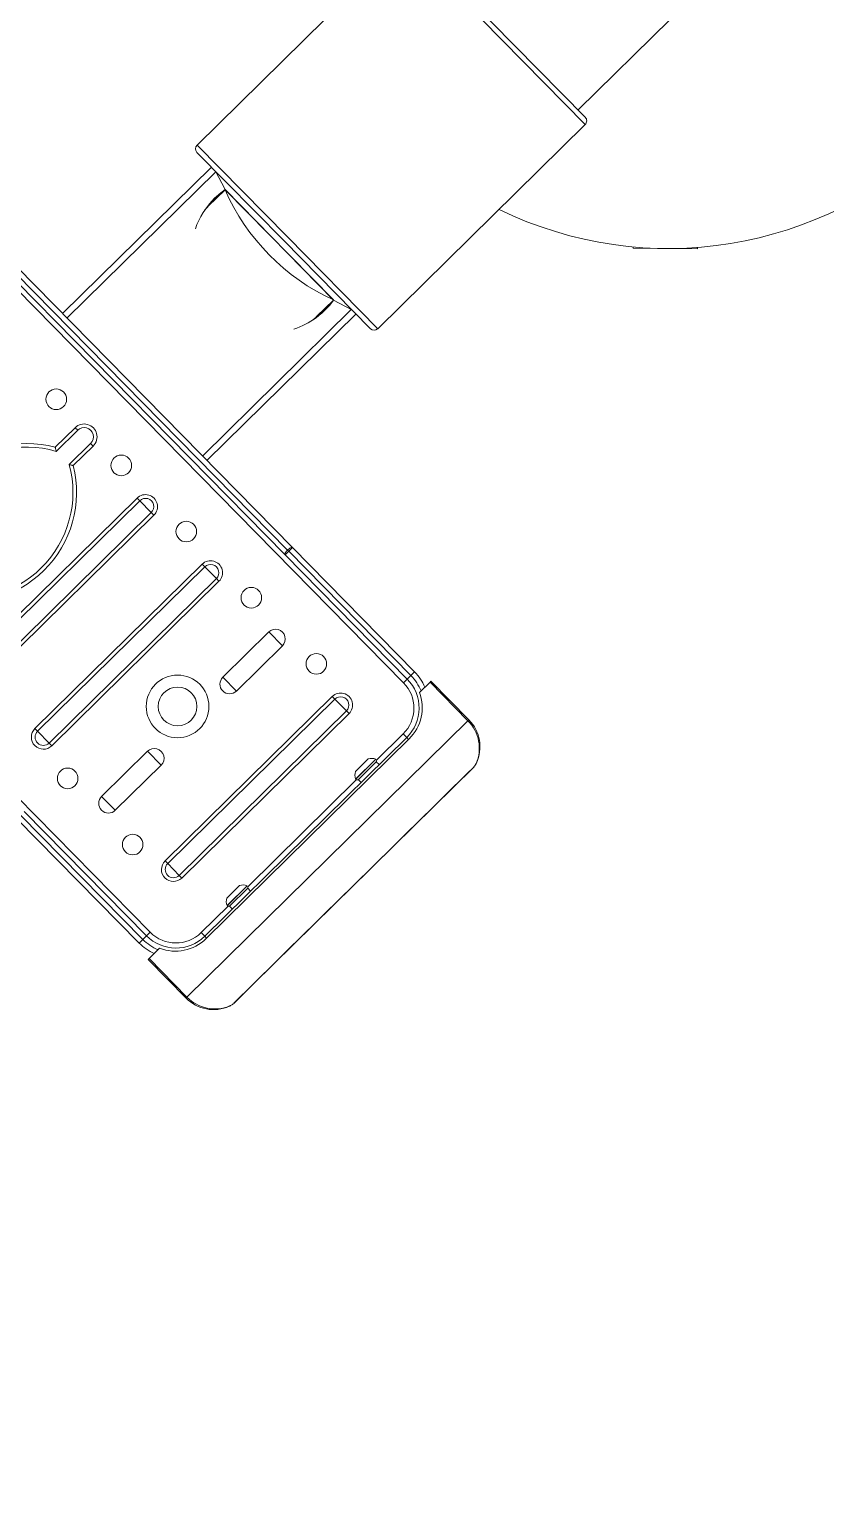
# Model space of a CAD drawing. Header units: metres. Extents: x 859577 to 860336, y 1645916 to 1646650.
# Drawn here: x 859951.711 to 859952.079, y 1646450.601 to 1646451.282 of the extents above; entities that cross this region are included whole.
import ezdxf

# ---------------------------------------------------------------- set-up
doc = ezdxf.new("R2010")
doc.units = ezdxf.units.M
doc.layers.add('A-ACCESORIOS', color=30, linetype='Continuous', lineweight=20)
doc.layers.add('PISO', color=31, linetype='Continuous', lineweight=15)

# ---------------------------------------------------------------- blocks, each defined once
blk = doc.blocks.new('mu10-14')
at = {"layer": 'A-ACCESORIOS', "linetype": 'Continuous', "ltscale": 20}
for p, q in [((-0.51817, 0.18479), (-0.51817, -0.18479)), ((-0.35365, -0.18479), (-0.35365, 0.18479)), ((-0.35126, -0.10413), (-0.35126, 0.10413)), ((-0.34888, 0.10334), (-0.34888, -0.10334)), ((-0.34649, 0.10413), (-0.34649, -0.10413)), ((-0.24976, 0), (-0.24976, 0.05722)), ((-0.11266, 0.05961), (-0.24738, 0.05961)), ((-0.24738, 0.05961), (-0.24738, 0)), ((-0.11266, -0.05961), (-0.11266, 0.05961)), ((-0.11028, 0.05722), (-0.11028, -0.05722)), ((-0.34649, 0.04769), (-0.24976, 0.04769)), ((-0.34649, 0.04471), (-0.24984, 0.04471)), ((-0.24976, 0.04497), (-0.2526, 0.03582)), ((-0.25262, 0.03577), (-0.26355, 0.03577)), ((-0.25262, 0.03575), (-0.25262, -0.03575)), ((-0.2526, 0.03582), (-0.2526, -0.03582)), ((-0.37928, 0.00427), (-0.39318, 0.00427)), ((-0.37928, 0.00596), (-0.3922, 0.00596)), ((-0.37928, 0.00427), (-0.37928, 0.00596)), ((-0.24976, -0.05722), (-0.24976, 0)), ((-0.24738, 0), (-0.24738, -0.05961)), ((-0.39318, -0.00427), (-0.37928, -0.00427)), ((-0.3922, -0.00596), (-0.37928, -0.00596)), ((-0.37928, -0.00427), (-0.37928, -0.00596)), ((-0.49015, -0.03736), (-0.38166, -0.03736)), ((-0.38166, -0.0391), (-0.49015, -0.0391)), ((-0.38166, -0.03736), (-0.38166, -0.0391)), ((-0.38166, -0.04674), (-0.38166, -0.0391)), ((-0.26355, -0.03577), (-0.25262, -0.03577)), ((-0.2526, -0.03582), (-0.24976, -0.04497)), ((-0.49015, -0.04674), (-0.38166, -0.04674)), ((-0.38166, -0.04674), (-0.38166, -0.04848)), ((-0.34649, -0.04471), (-0.24984, -0.04471)), ((-0.38166, -0.04848), (-0.49015, -0.04848)), ((-0.34649, -0.04769), (-0.24976, -0.04769)), ((-0.11028, -0.05246), (-0.05033, -0.05246)), ((-0.24738, -0.05961), (-0.11266, -0.05961)), ((-0.49015, -0.08028), (-0.38166, -0.08028)), ((-0.49015, -0.08028), (-0.49015, -0.08201)), ((-0.38166, -0.08028), (-0.38166, -0.08201)), ((-0.49015, -0.08966), (-0.49015, -0.08201)), ((-0.38166, -0.08201), (-0.49015, -0.08201)), ((-0.38166, -0.08966), (-0.38166, -0.08201)), ((-0.49015, -0.08966), (-0.38166, -0.08966)), ((-0.49015, -0.08966), (-0.49015, -0.0914)), ((-0.38166, -0.0914), (-0.49015, -0.0914)), ((-0.38166, -0.08966), (-0.38166, -0.0914)), ((-0.52532, -0.18479), (-0.52532, -0.10413)), ((-0.52294, -0.18479), (-0.52294, -0.10413)), ((-0.52055, -0.10413), (-0.52055, -0.18479)), ((-0.34888, -0.10413), (-0.35126, -0.10413)), ((-0.35126, -0.18479), (-0.35126, -0.10413)), ((-0.34888, -0.10334), (-0.34888, -0.10413)), ((-0.34888, -0.10413), (-0.34888, -0.18479)), ((-0.34649, -0.10413), (-0.34888, -0.10413)), ((-0.34649, -0.10413), (-0.34649, -0.18479)), ((-0.13655, -0.11547), (-0.13699, -0.11591)), ((-0.13699, -0.11591), (-0.11591, -0.13699)), ((-0.49015, -0.12426), (-0.49015, -0.13326)), ((-0.49015, -0.12426), (-0.46035, -0.12426)), ((-0.46035, -0.13326), (-0.46035, -0.12426)), ((-0.41147, -0.13326), (-0.41147, -0.12426)), ((-0.38166, -0.12426), (-0.41147, -0.12426)), ((-0.38166, -0.13326), (-0.38166, -0.12426)), ((-0.46035, -0.13326), (-0.49015, -0.13326)), ((-0.41147, -0.13326), (-0.38166, -0.13326)), ((-0.11591, -0.13699), (-0.11547, -0.13655)), ((-0.49015, -0.16611), (-0.49015, -0.16785)), ((-0.49015, -0.16611), (-0.38166, -0.16611)), ((-0.49015, -0.1755), (-0.49015, -0.16785)), ((-0.38166, -0.16785), (-0.49015, -0.16785)), ((-0.38166, -0.16611), (-0.38166, -0.16785)), ((-0.38166, -0.1755), (-0.38166, -0.16785)), ((-0.49015, -0.1755), (-0.38166, -0.1755)), ((-0.49015, -0.1755), (-0.49015, -0.17723)), ((-0.38166, -0.1755), (-0.38166, -0.17723)), ((-0.38166, -0.17723), (-0.49015, -0.17723)), ((-0.52532, -0.18479), (-0.52294, -0.18479)), ((-0.52294, -0.18479), (-0.52055, -0.18479)), ((-0.51817, -0.18479), (-0.52055, -0.18479)), ((-0.35126, -0.18479), (-0.35365, -0.18479)), ((-0.34888, -0.18479), (-0.35126, -0.18479)), ((-0.34649, -0.18479), (-0.34888, -0.18479)), ((-0.52771, -0.21817), (-0.52771, -0.19313)), ((-0.52771, -0.19313), (-0.52711, -0.19313)), ((-0.52711, -0.19313), (-0.52711, -0.21817)), ((-0.52711, -0.19313), (-0.52026, -0.19313)), ((-0.35155, -0.19313), (-0.34471, -0.19313)), ((-0.34471, -0.21817), (-0.34471, -0.19313)), ((-0.34471, -0.19313), (-0.34411, -0.19313)), ((-0.34411, -0.19313), (-0.34411, -0.21817)), ((-0.50148, -0.20148), (-0.50148, -0.20386)), ((-0.50148, -0.20148), (-0.48404, -0.20148)), ((-0.50148, -0.20386), (-0.37034, -0.20386)), ((-0.50148, -0.20506), (-0.50148, -0.20386)), ((-0.48419, -0.20101), (-0.47108, -0.20101)), ((-0.48418, -0.20095), (-0.47109, -0.20095)), ((-0.4836, -0.20196), (-0.47167, -0.20196)), ((-0.48352, -0.20196), (-0.48352, -0.20386)), ((-0.48181, -0.19838), (-0.47346, -0.19838)), ((-0.47175, -0.20386), (-0.47175, -0.20196)), ((-0.47123, -0.20148), (-0.40055, -0.20148)), ((-0.4007, -0.20101), (-0.38759, -0.20101)), ((-0.40069, -0.20095), (-0.3876, -0.20095)), ((-0.40011, -0.20196), (-0.38819, -0.20196)), ((-0.40004, -0.20196), (-0.40004, -0.20386)), ((-0.39832, -0.19838), (-0.38997, -0.19838)), ((-0.38826, -0.20386), (-0.38826, -0.20196)), ((-0.38774, -0.20148), (-0.37034, -0.20148)), ((-0.37034, -0.20148), (-0.37034, -0.20386)), ((-0.37034, -0.20506), (-0.37034, -0.20386)), ((-0.37002, -0.20506), (-0.50179, -0.20506)), ((-0.52711, -0.21817), (-0.52771, -0.21817)), ((-0.34471, -0.21817), (-0.52711, -0.21817)), ((-0.34471, -0.21817), (-0.34411, -0.21817)), ((-0.5159, -0.23491), (-0.51446, -0.23531)), ((-0.51446, -0.23531), (-0.51505, -0.23525)), ((-0.51382, -0.23538), (-0.358, -0.23538)), ((-0.5137, -0.23536), (-0.50953, -0.23536)), ((-0.50953, -0.23536), (-0.50535, -0.23536)), ((-0.50535, -0.23536), (-0.50953, -0.23536)), ((-0.50953, -0.23536), (-0.50953, -0.23536)), ((-0.50535, -0.23536), (-0.49999, -0.23536)), ((-0.50535, -0.23536), (-0.50535, -0.23536)), ((-0.49999, -0.23536), (-0.49582, -0.23536)), ((-0.49582, -0.23536), (-0.49999, -0.23536)), ((-0.49999, -0.23536), (-0.49999, -0.23536)), ((-0.49582, -0.23536), (-0.49045, -0.23536)), ((-0.49582, -0.23536), (-0.49582, -0.23536)), ((-0.49045, -0.23536), (-0.48628, -0.23536)), ((-0.48628, -0.23536), (-0.49045, -0.23536)), ((-0.49045, -0.23536), (-0.49045, -0.23536)), ((-0.48628, -0.23536), (-0.48091, -0.23536)), ((-0.48628, -0.23536), (-0.48628, -0.23536)), ((-0.48091, -0.23536), (-0.47674, -0.23536)), ((-0.47674, -0.23536), (-0.48091, -0.23536)), ((-0.48091, -0.23536), (-0.48091, -0.23536)), ((-0.47674, -0.23536), (-0.47138, -0.23536)), ((-0.47674, -0.23536), (-0.47674, -0.23536)), ((-0.47138, -0.23536), (-0.4672, -0.23536)), ((-0.4672, -0.23536), (-0.47138, -0.23536)), ((-0.47138, -0.23536), (-0.47138, -0.23536)), ((-0.4672, -0.23536), (-0.46184, -0.23536)), ((-0.4672, -0.23536), (-0.4672, -0.23536)), ((-0.46184, -0.23536), (-0.45767, -0.23536)), ((-0.45767, -0.23536), (-0.46184, -0.23536)), ((-0.46184, -0.23536), (-0.46184, -0.23536)), ((-0.45767, -0.23536), (-0.4523, -0.23536)), ((-0.45767, -0.23536), (-0.45767, -0.23536)), ((-0.4523, -0.23536), (-0.44813, -0.23536)), ((-0.44813, -0.23536), (-0.4523, -0.23536)), ((-0.4523, -0.23536), (-0.4523, -0.23536)), ((-0.44813, -0.23536), (-0.44276, -0.23536)), ((-0.44813, -0.23536), (-0.44813, -0.23536)), ((-0.44276, -0.23536), (-0.43859, -0.23536)), ((-0.43859, -0.23536), (-0.44276, -0.23536)), ((-0.44276, -0.23536), (-0.44276, -0.23536)), ((-0.43859, -0.23536), (-0.43323, -0.23536)), ((-0.43859, -0.23536), (-0.43859, -0.23536)), ((-0.43323, -0.23536), (-0.42905, -0.23536)), ((-0.42905, -0.23536), (-0.43323, -0.23536)), ((-0.43323, -0.23536), (-0.43323, -0.23536)), ((-0.42905, -0.23536), (-0.42369, -0.23536)), ((-0.42905, -0.23536), (-0.42905, -0.23536)), ((-0.42369, -0.23536), (-0.41952, -0.23536)), ((-0.41952, -0.23536), (-0.42369, -0.23536)), ((-0.42369, -0.23536), (-0.42369, -0.23536)), ((-0.41952, -0.23536), (-0.41415, -0.23536)), ((-0.41952, -0.23536), (-0.41952, -0.23536)), ((-0.41415, -0.23536), (-0.40998, -0.23536)), ((-0.40998, -0.23536), (-0.41415, -0.23536)), ((-0.41415, -0.23536), (-0.41415, -0.23536)), ((-0.40998, -0.23536), (-0.40461, -0.23536)), ((-0.40998, -0.23536), (-0.40998, -0.23536)), ((-0.40461, -0.23536), (-0.40044, -0.23536)), ((-0.40044, -0.23536), (-0.40461, -0.23536)), ((-0.40461, -0.23536), (-0.40461, -0.23536)), ((-0.40044, -0.23536), (-0.39508, -0.23536)), ((-0.40044, -0.23536), (-0.40044, -0.23536)), ((-0.39508, -0.23536), (-0.3909, -0.23536)), ((-0.3909, -0.23536), (-0.39508, -0.23536)), ((-0.39508, -0.23536), (-0.39508, -0.23536)), ((-0.3909, -0.23536), (-0.38554, -0.23536)), ((-0.3909, -0.23536), (-0.3909, -0.23536)), ((-0.38554, -0.23536), (-0.38137, -0.23536)), ((-0.38137, -0.23536), (-0.38554, -0.23536)), ((-0.38554, -0.23536), (-0.38554, -0.23536)), ((-0.38137, -0.23536), (-0.376, -0.23536)), ((-0.38137, -0.23536), (-0.38137, -0.23536)), ((-0.376, -0.23536), (-0.37183, -0.23536)), ((-0.376, -0.23536), (-0.376, -0.23536)), ((-0.37183, -0.23536), (-0.376, -0.23536)), ((-0.37183, -0.23536), (-0.36646, -0.23536)), ((-0.37183, -0.23536), (-0.37183, -0.23536)), ((-0.36646, -0.23536), (-0.36229, -0.23536)), ((-0.36229, -0.23536), (-0.36646, -0.23536)), ((-0.36646, -0.23536), (-0.36646, -0.23536)), ((-0.36229, -0.23536), (-0.35812, -0.23536)), ((-0.36229, -0.23536), (-0.36229, -0.23536)), ((-0.35736, -0.23531), (-0.35592, -0.23491)), ((-0.35736, -0.23531), (-0.35676, -0.23525))]:
    blk.add_line(p, q, dxfattribs=at)
at = {"layer": 'A-ACCESORIOS', "linetype": 'Continuous', "ltscale": 20, "flags": 128}
for points in [[(-0.25648, 0.03577), (-0.25911, 0.03615), (-0.26096, 0.0363)], [(-0.2526, 0.03582), (-0.25494, 0.03615), (-0.25887, 0.03636)], [(-0.26096, -0.0363), (-0.25911, -0.03615), (-0.25648, -0.03577)], [(-0.34888, -0.10334), (-0.34934, -0.10335), (-0.34979, -0.1034), (-0.3502, -0.10347), (-0.35057, -0.10357), (-0.35086, -0.10369), (-0.35108, -0.10383), (-0.35122, -0.10397), (-0.35126, -0.10413)], [(-0.34649, -0.10413), (-0.34654, -0.10397), (-0.34668, -0.10383), (-0.3469, -0.10369), (-0.34719, -0.10357), (-0.34755, -0.10347), (-0.34797, -0.1034), (-0.34841, -0.10335), (-0.34888, -0.10334)]]:
    blk.add_lwpolyline(points, dxfattribs=at)
at = {"layer": 'A-ACCESORIOS', "linetype": 'Continuous', "ltscale": 20}
for centre, radius in [((-0.3763, 0.02146), 0.00477), ((-0.3763, -0.02146), 0.00477), ((-0.3763, -0.06438), 0.00477), ((-0.49552, -0.1073), 0.00477), ((-0.43591, -0.11922), 0.01449), ((-0.3763, -0.1073), 0.00477), ((-0.43591, -0.11922), 0.00897), ((-0.49552, -0.15022), 0.00477), ((-0.3763, -0.15022), 0.00477)]:
    blk.add_circle(centre, radius, dxfattribs=at)
for centre, radius, start, end in [((-0.24738, 0.05722), 0.00238, 90, 180), ((-0.25887, 0), 0.03636, 90, 116.51844), ((-0.15844, 0), 0.10074, 159.21381, 200.78619), ((-0.25374, 0.03617), 0.00119, 339.21381, 342.76502), ((-0.43591, -0.01967), 0.05067, 30.38994, 149.61006), ((-0.43591, -0.01967), 0.04898, 29.26662, 150.73338), ((-0.37928, 0), 0.00596, 270, 90), ((-0.37928, 0), 0.00427, 270, 90), ((-0.43591, 0.01967), 0.05067, 210.38994, 329.61006), ((-0.43591, 0.01967), 0.04898, 209.26662, 330.73338), ((-0.25887, 0), 0.03636, 243.48156, 279.92664), ((-0.38166, -0.04292), 0.00556, 270, 90), ((-0.38166, -0.04292), 0.00382, 270, 90), ((-0.25374, -0.03617), 0.00119, 17.23498, 20.78619), ((-0.24738, -0.05722), 0.00238, 180, 270), ((0, 0), 0.17883, 199.47122, 340.52878), ((-0.11266, -0.05722), 0.00238, 270, 0), ((-0.49015, -0.08584), 0.00556, 90, 270), ((-0.38166, -0.08584), 0.00556, 270, 90), ((-0.49015, -0.08584), 0.00382, 90, 270), ((-0.38166, -0.08584), 0.00382, 270, 90), ((-0.49015, -0.12876), 0.0045, 90, 270), ((-0.46035, -0.12876), 0.0045, 270, 90), ((-0.41147, -0.12876), 0.0045, 90, 270), ((-0.38166, -0.12876), 0.0045, 270, 90), ((-0.49015, -0.17167), 0.00556, 90, 270), ((-0.49015, -0.17167), 0.00382, 90, 270), ((-0.38166, -0.17167), 0.00556, 270, 90), ((-0.38166, -0.17167), 0.00382, 270, 90), ((-0.50148, -0.18479), 0.02384, 180, 200.48732), ((-0.50148, -0.18479), 0.02146, 180, 202.88538), ((-0.50148, -0.18479), 0.01907, 180, 270), ((-0.50148, -0.18479), 0.01669, 180, 270), ((-0.37034, -0.18479), 0.01907, 270, 0), ((-0.37034, -0.18479), 0.01669, 270, 0), ((-0.37034, -0.18479), 0.02146, 337.11462, 0), ((-0.37034, -0.18479), 0.02384, 339.51268, 0), ((-0.50179, -0.18479), 0.02027, 204.31574, 270), ((-0.37002, -0.18479), 0.02027, 270, 335.68426), ((-0.48407, -0.201), 0.000119, 154.31077, 186.18449), ((-0.48292, -0.20087), 0.00128, 186.18449, 237.96091), ((-0.47881, -0.20353), 0.00596, 120.23624, 154.31077), ((-0.47646, -0.20353), 0.00596, 25.68923, 59.76376), ((-0.47235, -0.20087), 0.00128, 302.03909, 353.81551), ((-0.4712, -0.201), 0.000119, 353.81551, 25.68923), ((-0.40058, -0.201), 0.000119, 154.31077, 186.18449), ((-0.39943, -0.20087), 0.00128, 186.18449, 237.96091), ((-0.39532, -0.20353), 0.00596, 120.23624, 154.31077), ((-0.39298, -0.20353), 0.00596, 25.68923, 59.76376), ((-0.38886, -0.20087), 0.00128, 302.03909, 353.81551), ((-0.38771, -0.201), 0.000119, 353.81551, 25.68923), ((-0.50982, -0.21817), 0.01788, 180, 249.43973), ((-0.36199, -0.21817), 0.01788, 290.56027, 0)]:
    blk.add_arc(centre, radius, start, end, dxfattribs=at)
for centre, major_axis, ratio, start_param, end_param in [((-0.26355, 0), (-0.03585, 0), 0.997564, 4.712389, 4.775151), ((-0.26355, 0), (-0.03585, 0), 0.997564, 1.508034, 1.570796), ((-0.50982, -0.21817), (0, 0.01788), 0.966667, 1.570796, 2.782748), ((-0.36199, -0.21817), (0, 0.01788), 0.966667, 3.500437, 4.712389)]:
    blk.add_ellipse(centre, major_axis=major_axis, ratio=ratio, start_param=start_param, end_param=end_param, dxfattribs=at)
for points, knots in [([(-0.39318, 0.00427), (-0.39318, 0.00428), (-0.39309, 0.00444), (-0.39288, 0.00479), (-0.3926, 0.00527), (-0.39235, 0.00571), (-0.39225, 0.00588), (-0.3922, 0.00596)], [0, 0, 0, 0, 0.0041, 0.227406, 0.501485, 0.750271, 1, 1, 1, 1]), ([(-0.3922, -0.00596), (-0.39225, -0.00588), (-0.39235, -0.00571), (-0.3926, -0.00527), (-0.39288, -0.00479), (-0.39309, -0.00444), (-0.39318, -0.00428), (-0.39318, -0.00427)], [0, 0, 0, 0, 0.249729, 0.498515, 0.772594, 0.9959, 1, 1, 1, 1]), ([(-0.51571, -0.23505), (-0.51574, -0.23504), (-0.51578, -0.23503), (-0.51593, -0.23498), (-0.51605, -0.23493), (-0.5161, -0.23491)], [0, 0, 0, 0, 0.624551, 0.839494, 1, 1, 1, 1]), ([(-0.51573, -0.23505), (-0.51571, -0.23506), (-0.51566, -0.23507), (-0.51564, -0.23508), (-0.51562, -0.23508), (-0.51562, -0.23508), (-0.51561, -0.23509), (-0.51561, -0.23509), (-0.51559, -0.23509), (-0.51557, -0.2351), (-0.51549, -0.23513), (-0.51533, -0.23518), (-0.51516, -0.23523), (-0.51505, -0.23526)], [0, 0, 0, 0, 0.258025, 0.384356, 0.400389, 0.411359, 0.415384, 0.418896, 0.426268, 0.444968, 0.471084, 0.663996, 1, 1, 1, 1]), ([(-0.51446, -0.23531), (-0.51445, -0.23532), (-0.51444, -0.23535), (-0.51442, -0.23535), (-0.51441, -0.23531), (-0.51441, -0.23529)], [0, 0, 0, 0, 0.375406, 0.731753, 1, 1, 1, 1]), ([(-0.51446, -0.23531), (-0.51434, -0.23532), (-0.51409, -0.23535), (-0.51383, -0.23536), (-0.5137, -0.23536)], [0, 0, 0, 0, 0.506881, 1, 1, 1, 1]), ([(-0.5137, -0.23536), (-0.5137, -0.23537), (-0.5137, -0.23539), (-0.5137, -0.23538), (-0.5137, -0.23536), (-0.5137, -0.23535)], [0, 0, 0, 0, 0.396234, 0.792467, 1, 1, 1, 1]), ([(-0.35812, -0.23536), (-0.35799, -0.23536), (-0.35773, -0.23535), (-0.35748, -0.23532), (-0.35736, -0.23531)], [0, 0, 0, 0, 0.493115, 1, 1, 1, 1]), ([(-0.35812, -0.23536), (-0.35812, -0.23537), (-0.35812, -0.23539), (-0.35812, -0.23538), (-0.35812, -0.23536), (-0.35812, -0.23535)], [0, 0, 0, 0, 0.396234, 0.792467, 1, 1, 1, 1]), ([(-0.35736, -0.23531), (-0.35736, -0.23532), (-0.35738, -0.23535), (-0.35739, -0.23535), (-0.3574, -0.23531), (-0.35741, -0.2353)], [0, 0, 0, 0, 0.374138, 0.72884, 1, 1, 1, 1]), ([(-0.35676, -0.23526), (-0.35666, -0.23523), (-0.35649, -0.23518), (-0.35633, -0.23513), (-0.35625, -0.2351), (-0.35622, -0.23509), (-0.3562, -0.23508), (-0.35613, -0.23506), (-0.35608, -0.23505), (-0.35604, -0.23503)], [0, 0, 0, 0, 0.439486, 0.691803, 0.725959, 0.750415, 0.760056, 0.795419, 1, 1, 1, 1]), ([(-0.35571, -0.23491), (-0.35576, -0.23493), (-0.35588, -0.23498), (-0.35603, -0.23503), (-0.35607, -0.23504), (-0.3561, -0.23505)], [0, 0, 0, 0, 0.160507, 0.375451, 1, 1, 1, 1])]:
    blk.add_open_spline(points, degree=3, knots=knots, dxfattribs=at)
for points in [[(-0.5159, -0.23491), (-0.51593, -0.23492), (-0.516, -0.23494), (-0.51607, -0.23492), (-0.5161, -0.23491)], [(-0.35592, -0.23491), (-0.35589, -0.23492), (-0.35581, -0.23494), (-0.35575, -0.23492), (-0.35571, -0.23491)]]:
    blk.add_open_spline(points, degree=3, dxfattribs=at)

msp = doc.modelspace()

# ---------------------------------------------------------------- linework, layer by layer
at = {"layer": 'PISO'}
msp.add_ellipse((859952.0066, 1646451.35903), major_axis=(0.97748, 0.96136), ratio=0.788229, dxfattribs=at)

# ---------------------------------------------------------------- block references
at = {"layer": 'A-ACCESORIOS', "rotation": 44.52344756294777}
msp.add_blockref('mu10-14', (859952.0066, 1646451.35903), dxfattribs=at)

doc.saveas('drawing.dxf')
